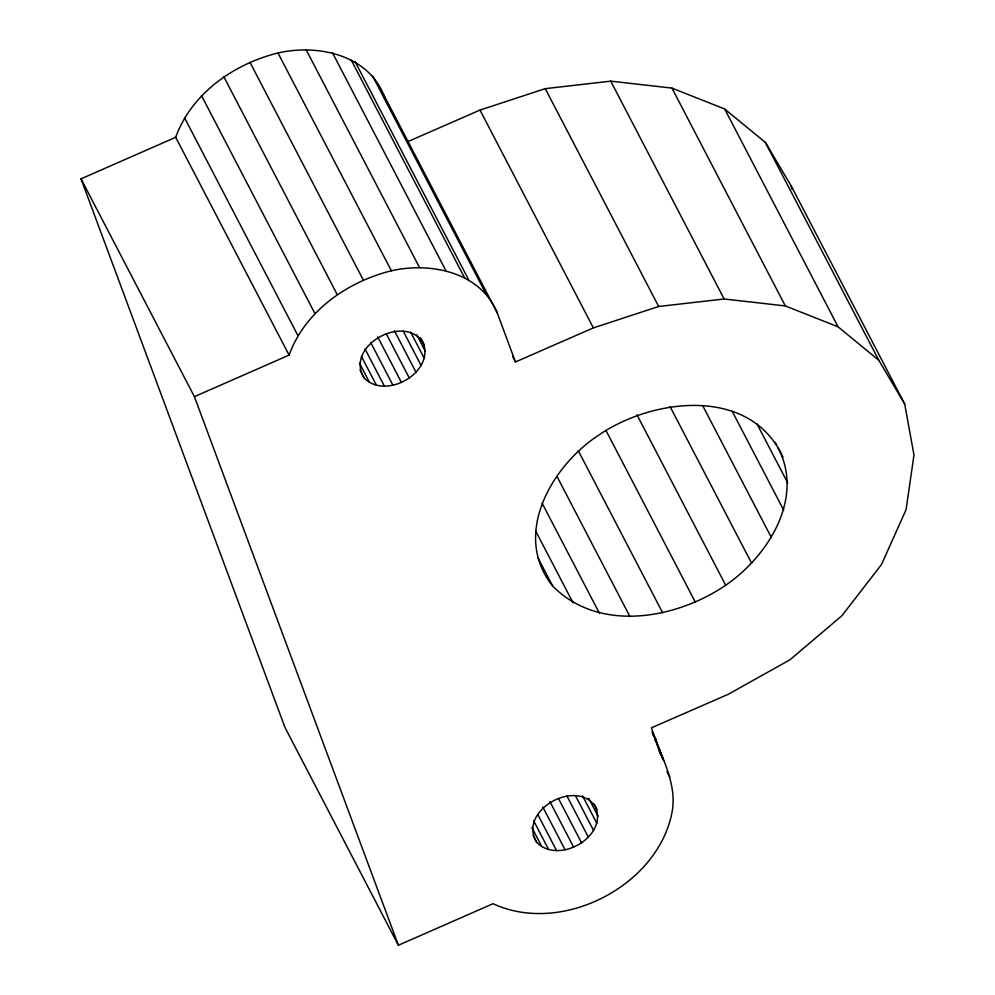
<?xml version="1.0" encoding="UTF-8"?>
<svg xmlns="http://www.w3.org/2000/svg" width="995" height="995" viewBox="0 0 995 995"><rect width="100%" height="100%" fill="white"/><g stroke="black" fill="none" stroke-linecap="round" stroke-linejoin="round"><path stroke-width="1.49" d="M424.181 344.73C406.731 311.348 343.648 345.812 364.282 378.175C387.888 401.731 440.2 368.486 420.587 337.827M783.015 457.352C750.454 385.289 651.14 398.124 597.037 436.258C550.807 467.414 512.039 535.372 552.648 586.005C598.89 632.982 675.879 619.126 725.691 585.247C767.879 556.342 804.744 498.221 778.015 447.738M597.012 809.582C580.085 775.777 516.741 809.743 536.715 842.33C559.451 865.861 611.191 834.681 594.139 804.059M175.692 137.298C191.6 93.368 233.85 63.941 277.978 52.971C317.044 44.029 367.118 54.19 383.772 94.886L497.152 312.691L515.472 361.956L593.368 327.89L658.665 306.485L724.136 298.985L785.341 305.938L838.088 326.833L878.796 360.265L904.679 403.958L913.982 454.926L906.072 509.689L881.483 564.538L841.907 615.718L790.005 659.747L728.352 694.249L651.489 727.793C660.282 755.964 678.341 783.749 671.662 814.134C656.265 886.955 560.869 935.325 493.047 903.696L398.373 945.25L284.98 727.444L81.018 178.851L175.692 137.298L289.085 355.103L194.398 396.657L81.018 178.851M289.085 355.103C304.98 311.174 347.23 281.759 391.371 270.777C430.425 261.847 480.498 271.996 497.152 312.691M407.751 141.663L479.988 110.084L545.26 88.654L610.743 81.155L671.936 88.095L724.683 109.002L765.391 142.434L791.286 186.127L904.679 403.958M765.391 142.434L878.796 360.265M724.683 109.002L838.088 326.833M671.936 88.095L785.341 305.938M610.743 81.155L724.136 298.985M775.155 442.24L776.585 444.989M756.909 423.733L787.679 482.836M732.196 411.258L783.724 510.224M545.26 88.654L658.665 306.485M702.731 405.699L771.423 537.648M670.058 406.545L751.635 563.232M479.988 110.084L593.368 327.89M636.962 414.803L725.691 585.247M605.918 430.375L695.356 602.186M578.282 450.698L662.707 612.895M372.64 76.093L486.02 293.911M512.599 356.446L515.472 361.956M355.128 61.727L468.521 279.533M351.31 60.21L464.702 278.015M556.989 476.431L629.972 616.639M332.454 52.735L445.835 270.541M306.137 49.75L419.517 267.555M542.126 503.209L599.376 613.169M651.974 731.872L655.904 739.683L653.031 734.161M652.944 734.484L656.538 741.375M655.282 739.658L657.434 743.8M654.971 739.919L658.553 746.81M656.924 744.633L659.797 750.155M658.168 747.954L661.028 753.476M658.989 750.727L662.571 757.618M660.083 753.14L662.956 758.65M662.197 757.717L663.628 760.466M666.973 771.647L669.846 777.17M535.795 531.243L572.996 602.721M277.978 52.971L391.371 270.777M537.623 557.138L552.648 586.005M416.781 334.805L425.387 351.347M410.724 332.28L424.355 358.474M403.224 331.136L421.159 365.6M394.48 330.9L416.022 372.254M249.907 62.175L363.287 279.993M386.309 333.872L409.268 377.976M377.702 336.895L401.383 382.378M370.65 342.429L392.901 385.164M223.825 76.739L337.205 294.557M365.003 348.922L384.381 386.135M361.359 356.285L376.433 385.239M588.754 798.326L598.082 816.248M359.531 363.225L369.568 382.515M582.56 795.813L596.913 823.387M359.979 369.904L364.282 378.175M575.657 796.037L593.592 830.502M566.802 795.751L588.343 837.106M201.512 95.669L314.893 313.487M558.543 798.649L581.515 842.765M549.887 801.584L573.568 847.068M184.485 117.684L297.866 335.489M542.81 807.02L565.073 849.755M537.909 814.768L556.578 850.613M533.594 820.651L548.668 849.593M531.84 827.467L541.889 846.77M533.121 835.439L536.715 842.33M383.772 94.886L387.005 103.579M194.398 396.657L398.373 945.25M791.286 186.127L791.833 189.125"/></g></svg>
